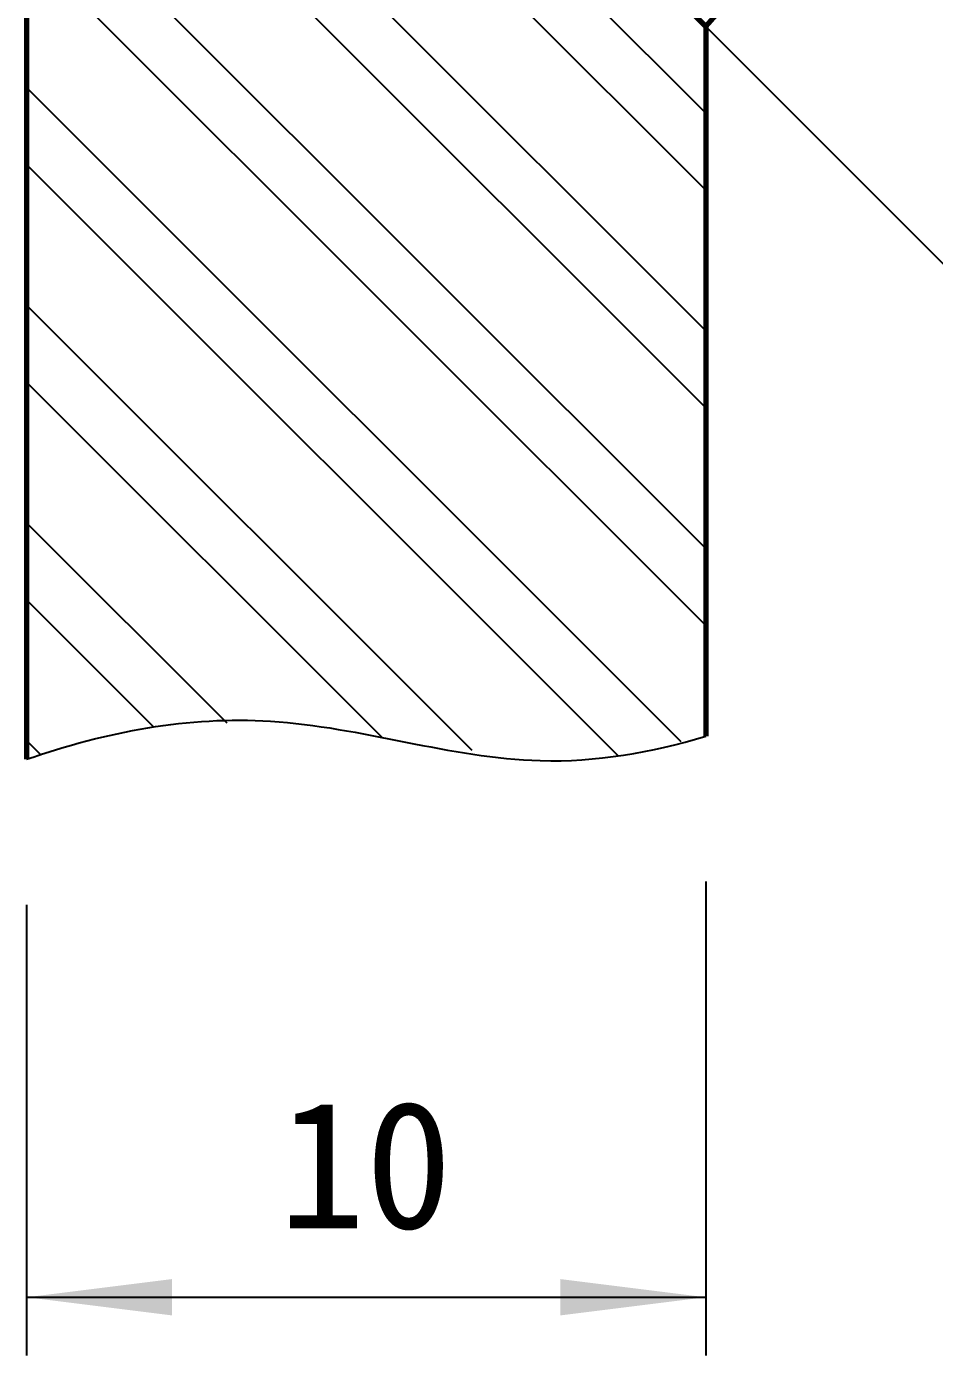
# Model space of a CAD drawing. Header units: millimetres. Extents: x -23892 to 57527, y -540 to 34444.
# Drawn here: x 21211 to 21953, y 27732 to 28819 of the extents above; entities that cross this region are included whole.
import ezdxf

# ---------------------------------------------------------------- set-up
doc = ezdxf.new("R2010")
doc.units = ezdxf.units.MM
for name, color, linetype, lineweight in [('CAXA0', 7, 'Continuous', 70), ('CAXA3', 7, 'Continuous', 25), ('CAXA4', 3, 'Continuous', 25)]:
    doc.layers.add(name, color=color, linetype=linetype, lineweight=lineweight)
doc.styles.get("Standard").update_dxf_attribs({"font": ''})
doc.styles.get('Standard').set_extended_font_data('FangSong')

msp = doc.modelspace()

# ---------------------------------------------------------------- hatches: boundary and pattern name
at = {"layer": 'CAXA4', "linetype": 'Continuous', "lineweight": 25}
for points in [[(21211.2443, 27779.208), (21330.2244, 27764.3354), (21330.2244, 27794.0805)], [(21766.4851, 27779.208), (21647.5049, 27764.3354), (21647.5049, 27794.0805)]]:
    msp.add_hatch(color=3, dxfattribs=at).paths.add_polyline_path(points, flags=0)

# ---------------------------------------------------------------- linework, layer by layer
at = {"layer": 'CAXA0', "linetype": 'Continuous', "lineweight": 70}
for p, q in [((21211.2443, 29294.5675), (21211.2443, 28219.3032)), ((21290.5644, 29294.5675), (21766.4851, 28818.6468)), ((21766.4851, 28818.6468), (21766.4851, 28238.2621))]:
    msp.add_line(p, q, dxfattribs=at)
at = {"layer": 'CAXA0', "color": 0, "linetype": 'Continuous', "lineweight": 25}
for p, q in [((21766.4851, 28747.8536), (21219.7712, 29294.5675)), ((21766.4851, 28684.8933), (21211.2443, 29240.134)), ((21766.4851, 28569.7749), (21211.2443, 29125.0157)), ((21766.4851, 28506.8145), (21211.2443, 29062.0553)), ((21766.4851, 28391.6961), (21211.2443, 28946.9369)), ((21766.4851, 28328.7358), (21211.2443, 28883.9766)), ((21746.446, 28233.6565), (21211.2443, 28768.8582)), ((21694.9403, 28222.2018), (21211.2443, 28705.8978)), ((21575.6773, 28226.3464), (21211.2443, 28590.7795)), ((21501.9152, 28237.1481), (21211.2443, 28527.8191)), ((21375.2306, 28248.7144), (21211.2443, 28412.7007)), ((21315.3009, 28245.6838), (21211.2443, 28349.7404)), ((21223.4472, 28222.419), (21211.2443, 28234.622))]:
    msp.add_line(p, q, dxfattribs=at)
at = {"layer": 'CAXA0', "linetype": 'Continuous', "lineweight": 70}
msp.add_arc((21356.9807, 29194.8739), 556.0941, 317.4251345, 63.1845584, dxfattribs=at)
at = {"layer": 'CAXA3', "linetype": 'Continuous', "lineweight": 25}
msp.add_open_spline([(21211.2443, 28219.3032), (21276.2426, 28241.9353), (21418.8183, 28268.9273), (21602.2333, 28204.5311), (21722.0607, 28224.5881), (21766.4851, 28238.2621)], degree=3, knots=[0, 0, 0, 0, 5.09429866, 10.735317231, 14.194658145, 14.194658145, 14.194658145, 14.194658145], dxfattribs=at)
at = {"layer": 'CAXA4', "color": 3, "linetype": 'Continuous', "lineweight": 25}
for p, q in [((21211.2443, 28338.2834), (21211.2443, 28889.6779)), ((21766.4851, 28818.6468), (22148.1562, 28436.9757)), ((21766.4851, 28119.2819), (21766.4851, 27731.6159)), ((21211.2443, 28100.3231), (21211.2443, 27731.6159)), ((21211.2443, 27779.208), (21766.4851, 27779.208))]:
    msp.add_line(p, q, dxfattribs=at)

# ---------------------------------------------------------------- texts
at = {"layer": 'CAXA4', "color": 3, "lineweight": 25}
msp.add_text('10', height=104.10765, dxfattribs=at).set_placement((21417.4991, 27835.5748))

doc.saveas('drawing.dxf')
